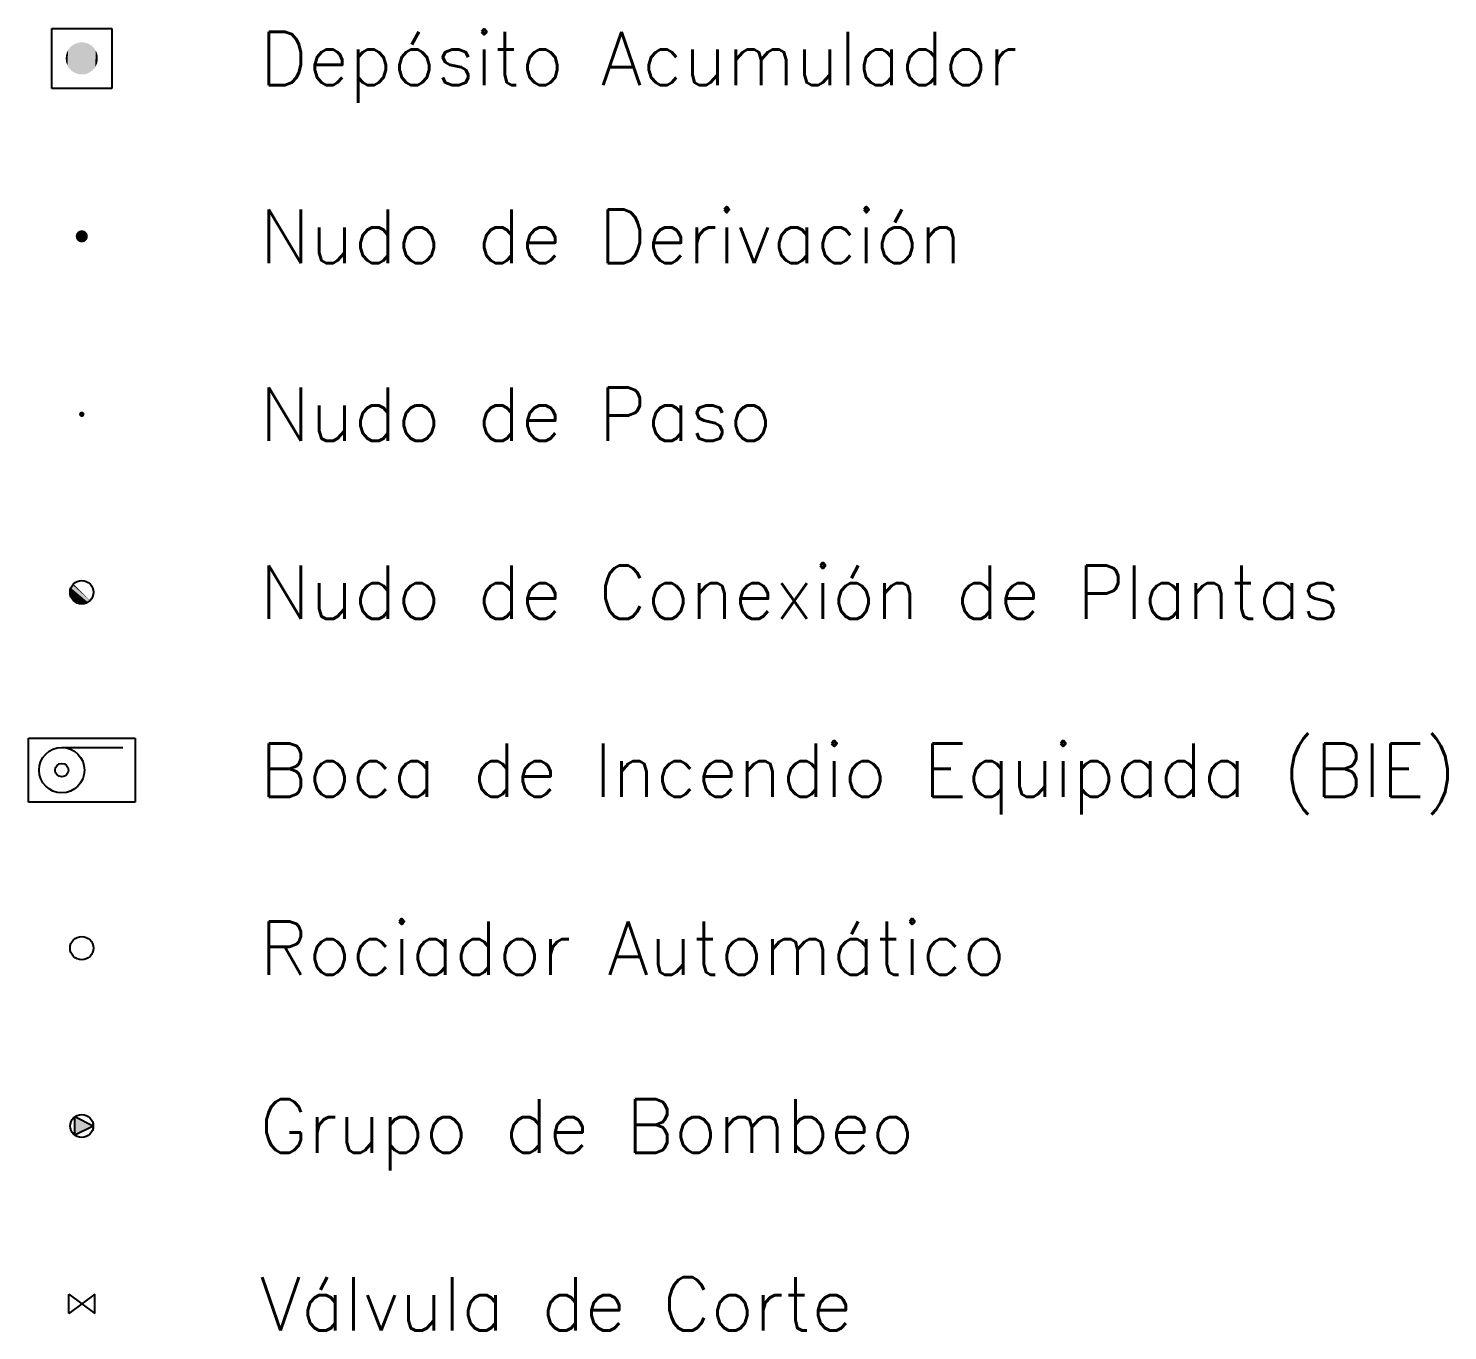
# Model space of a CAD drawing. Extents: x -4.3 to 30.7, y -1.3 to 83.8.
# Drawn here: x -4.3 to 3.67, y 76.52 to 83.84 of the extents above; entities that cross this region are included whole.
import ezdxf
from ezdxf.enums import TextEntityAlignment as Align

# ---------------------------------------------------------------- set-up
doc = ezdxf.new("R2010")
doc.units = 0
doc.header["$LTSCALE"] = 0.5
doc.layers.get('0').update_dxf_attribs({"linetype": 'CONTINUOUS'})
doc.layers.add('SIMBOLOGIA_GRAFICA', color=7, linetype='CONTINUOUS')
doc.styles.add('ROMANS', font='Romans', dxfattribs={"height": 2.5})

# ---------------------------------------------------------------- blocks, each defined once
blk = doc.blocks.new('DEPOSITO_ACUMULADOR_IPCI')
at = {"color": 0, "linetype": 'CONTINUOUS'}
for p, q in [((-1.125, 1.125), (1.125, 1.125)), ((-1.125, -1.125), (-1.125, 1.125)), ((1.125, 1.125), (1.125, -1.125)), ((1.125, -1.125), (-1.125, -1.125))]:
    blk.add_line(p, q, dxfattribs=at)
for points in [[(-0.249688, 0.545578), (-0.302908, 0.517926), (-0.294156, -0.522946), (-0.344894, -0.490966)], [(-0.193974, 0.56778), (-0.249688, 0.545578), (-0.240479, -0.5497), (-0.294156, -0.522946)], [(-0.136321, 0.584309), (-0.193974, 0.56778), (-0.1844, -0.570961), (-0.240479, -0.5497)], [(-0.077307, 0.594999), (-0.136321, 0.584309), (-0.126477, -0.586518), (-0.1844, -0.570961)], [(-0.01752, 0.599744), (-0.077307, 0.594999), (-0.067291, -0.596215), (-0.126477, -0.586518)], [(0.042442, 0.598497), (-0.01752, 0.599744), (-0.007433, -0.599954), (-0.067291, -0.596215)], [(0.10198, 0.59127), (0.042442, 0.598497), (0.052499, -0.597699), (-0.007433, -0.599954)], [(0.160499, 0.578135), (0.10198, 0.59127), (0.111907, -0.589472), (0.052499, -0.597699)], [(0.217415, 0.559223), (0.160499, 0.578135), (0.170197, -0.575355), (0.111907, -0.589472)], [(0.272158, 0.534724), (0.217415, 0.559223), (0.226787, -0.555489), (0.170197, -0.575355)], [(0.324181, 0.504883), (0.272158, 0.534724), (0.28111, -0.530073), (0.226787, -0.555489)], [(-0.593996, 0.084672), (-0.599481, 0.024948), (-0.598977, -0.035025), (-0.599481, 0.024948)], [(-0.582575, 0.14355), (-0.593996, 0.084672), (-0.592488, -0.094647), (-0.598977, -0.035025)], [(-0.565333, 0.200993), (-0.582575, 0.14355), (-0.580079, -0.153325), (-0.592488, -0.094647)], [(-0.542443, 0.256428), (-0.565333, 0.200993), (-0.561874, -0.21047), (-0.580079, -0.153325)], [(-0.514133, 0.309301), (-0.542443, 0.256428), (-0.538055, -0.265512), (-0.561874, -0.21047)], [(-0.480686, 0.359083), (-0.514133, 0.309301), (-0.50886, -0.317902), (-0.538055, -0.265512)], [(-0.442436, 0.405278), (-0.480686, 0.359083), (-0.474581, -0.367115), (-0.50886, -0.317902)], [(-0.399766, 0.447423), (-0.442436, 0.405278), (-0.435559, -0.41266), (-0.474581, -0.367115)], [(-0.353101, 0.485098), (-0.399766, 0.447423), (-0.392186, -0.454082), (-0.435559, -0.41266)], [(-0.302908, 0.517926), (-0.353101, 0.485098), (-0.344894, -0.490966), (-0.392186, -0.454082)], [(0.372966, 0.469996), (0.324181, 0.504883), (0.332625, -0.49936), (0.28111, -0.530073)], [(0.418024, 0.430414), (0.372966, 0.469996), (0.380816, -0.463659), (0.332625, -0.49936)], [(0.458905, 0.386531), (0.418024, 0.430414), (0.425202, -0.423324), (0.380816, -0.463659)], [(0.495201, 0.338786), (0.458905, 0.386531), (0.46534, -0.37876), (0.425202, -0.423324)], [(0.52655, 0.287655), (0.495201, 0.338786), (0.500828, -0.330411), (0.46534, -0.37876)], [(0.552637, 0.233651), (0.52655, 0.287655), (0.531312, -0.278761), (0.500828, -0.330411)], [(0.573202, 0.177312), (0.552637, 0.233651), (0.556487, -0.224326), (0.531312, -0.278761)], [(0.58804, 0.119202), (0.573202, 0.177312), (0.576102, -0.167649), (0.556487, -0.224326)], [(0.597003, 0.0599), (0.58804, 0.119202), (0.589961, -0.109297), (0.576102, -0.167649)], [(0.6, 0), (0.597003, 0.0599), (0.597925, -0.049854), (0.589961, -0.109297)]]:
    blk.add_solid(points, dxfattribs=at)
blk = doc.blocks.new('NUDO_DERIVACION_IPCI')
at = {"color": 0, "linetype": 'CONTINUOUS'}
for points in [[(-0.742494, 0.10584), (-0.749351, 0.031185), (-0.748721, -0.043781), (-0.749351, 0.031185)], [(-0.728219, 0.179437), (-0.742494, 0.10584), (-0.74061, -0.118309), (-0.748721, -0.043781)], [(-0.706667, 0.251241), (-0.728219, 0.179437), (-0.725099, -0.191656), (-0.74061, -0.118309)], [(-0.678054, 0.320535), (-0.706667, 0.251241), (-0.702343, -0.263087), (-0.725099, -0.191656)], [(-0.642667, 0.386626), (-0.678054, 0.320535), (-0.672569, -0.33189), (-0.702343, -0.263087)], [(-0.600858, 0.448854), (-0.642667, 0.386626), (-0.636075, -0.397377), (-0.672569, -0.33189)], [(-0.553045, 0.506597), (-0.600858, 0.448854), (-0.593226, -0.458893), (-0.636075, -0.397377)], [(-0.499707, 0.559279), (-0.553045, 0.506597), (-0.544449, -0.515825), (-0.593226, -0.458893)], [(-0.441376, 0.606372), (-0.499707, 0.559279), (-0.490233, -0.567602), (-0.544449, -0.515825)], [(-0.378635, 0.647407), (-0.441376, 0.606372), (-0.431118, -0.613708), (-0.490233, -0.567602)], [(-0.31211, 0.681973), (-0.378635, 0.647407), (-0.367696, -0.653682), (-0.431118, -0.613708)], [(-0.242467, 0.709725), (-0.31211, 0.681973), (-0.300599, -0.687124), (-0.367696, -0.653682)], [(-0.170402, 0.730386), (-0.242467, 0.709725), (-0.2305, -0.713702), (-0.300599, -0.687124)], [(-0.096633, 0.743749), (-0.170402, 0.730386), (-0.158097, -0.733148), (-0.2305, -0.713702)], [(-0.0219, 0.74968), (-0.096633, 0.743749), (-0.084114, -0.745268), (-0.158097, -0.733148)], [(0.053053, 0.748121), (-0.0219, 0.74968), (-0.009291, -0.749942), (-0.084114, -0.745268)], [(0.127475, 0.739087), (0.053053, 0.748121), (0.065624, -0.747123), (-0.009291, -0.749942)], [(0.200624, 0.722669), (0.127475, 0.739087), (0.139884, -0.736839), (0.065624, -0.747123)], [(0.271768, 0.699029), (0.200624, 0.722669), (0.212747, -0.719193), (0.139884, -0.736839)], [(0.340197, 0.668406), (0.271768, 0.699029), (0.283483, -0.694361), (0.212747, -0.719193)], [(0.405227, 0.631103), (0.340197, 0.668406), (0.351388, -0.662591), (0.283483, -0.694361)], [(0.466207, 0.587495), (0.405227, 0.631103), (0.415781, -0.624201), (0.351388, -0.662591)], [(0.52253, 0.538017), (0.466207, 0.587495), (0.47602, -0.579573), (0.415781, -0.624201)], [(0.573632, 0.483163), (0.52253, 0.538017), (0.531502, -0.529155), (0.47602, -0.579573)], [(0.619002, 0.423482), (0.573632, 0.483163), (0.581674, -0.47345), (0.531502, -0.529155)], [(0.658187, 0.359569), (0.619002, 0.423482), (0.626035, -0.413014), (0.581674, -0.47345)], [(0.690796, 0.292064), (0.658187, 0.359569), (0.66414, -0.348452), (0.626035, -0.413014)], [(0.716502, 0.22164), (0.690796, 0.292064), (0.695609, -0.280407), (0.66414, -0.348452)], [(0.73505, 0.149002), (0.716502, 0.22164), (0.720128, -0.209562), (0.695609, -0.280407)], [(0.746253, 0.074875), (0.73505, 0.149002), (0.737451, -0.136622), (0.720128, -0.209562)], [(0.75, 0), (0.746253, 0.074875), (0.747407, -0.062317), (0.737451, -0.136622)]]:
    blk.add_solid(points, dxfattribs=at)
blk = doc.blocks.new('NUDO_PASO_IPCI')
at = {"color": 0, "linetype": 'CONTINUOUS'}
for points in [[(-0.742494, 0.10584), (-0.749351, 0.031185), (-0.748721, -0.043781), (-0.749351, 0.031185)], [(-0.728219, 0.179437), (-0.742494, 0.10584), (-0.74061, -0.118309), (-0.748721, -0.043781)], [(-0.706667, 0.251241), (-0.728219, 0.179437), (-0.725099, -0.191656), (-0.74061, -0.118309)], [(-0.678054, 0.320535), (-0.706667, 0.251241), (-0.702343, -0.263087), (-0.725099, -0.191656)], [(-0.642667, 0.386626), (-0.678054, 0.320535), (-0.672569, -0.33189), (-0.702343, -0.263087)], [(-0.600858, 0.448854), (-0.642667, 0.386626), (-0.636075, -0.397377), (-0.672569, -0.33189)], [(-0.553045, 0.506597), (-0.600858, 0.448854), (-0.593226, -0.458893), (-0.636075, -0.397377)], [(-0.499707, 0.559279), (-0.553045, 0.506597), (-0.544449, -0.515825), (-0.593226, -0.458893)], [(-0.441376, 0.606372), (-0.499707, 0.559279), (-0.490233, -0.567602), (-0.544449, -0.515825)], [(-0.378635, 0.647407), (-0.441376, 0.606372), (-0.431118, -0.613708), (-0.490233, -0.567602)], [(-0.31211, 0.681973), (-0.378635, 0.647407), (-0.367696, -0.653682), (-0.431118, -0.613708)], [(-0.242467, 0.709725), (-0.31211, 0.681973), (-0.300599, -0.687124), (-0.367696, -0.653682)], [(-0.170402, 0.730386), (-0.242467, 0.709725), (-0.2305, -0.713702), (-0.300599, -0.687124)], [(-0.096633, 0.743749), (-0.170402, 0.730386), (-0.158097, -0.733148), (-0.2305, -0.713702)], [(-0.0219, 0.74968), (-0.096633, 0.743749), (-0.084114, -0.745268), (-0.158097, -0.733148)], [(0.053053, 0.748121), (-0.0219, 0.74968), (-0.009291, -0.749942), (-0.084114, -0.745268)], [(0.127475, 0.739087), (0.053053, 0.748121), (0.065624, -0.747123), (-0.009291, -0.749942)], [(0.200624, 0.722669), (0.127475, 0.739087), (0.139884, -0.736839), (0.065624, -0.747123)], [(0.271768, 0.699029), (0.200624, 0.722669), (0.212747, -0.719193), (0.139884, -0.736839)], [(0.340197, 0.668406), (0.271768, 0.699029), (0.283483, -0.694361), (0.212747, -0.719193)], [(0.405227, 0.631103), (0.340197, 0.668406), (0.351388, -0.662591), (0.283483, -0.694361)], [(0.466207, 0.587495), (0.405227, 0.631103), (0.415781, -0.624201), (0.351388, -0.662591)], [(0.52253, 0.538017), (0.466207, 0.587495), (0.47602, -0.579573), (0.415781, -0.624201)], [(0.573632, 0.483163), (0.52253, 0.538017), (0.531502, -0.529155), (0.47602, -0.579573)], [(0.619002, 0.423482), (0.573632, 0.483163), (0.581674, -0.47345), (0.531502, -0.529155)], [(0.658187, 0.359569), (0.619002, 0.423482), (0.626035, -0.413014), (0.581674, -0.47345)], [(0.690796, 0.292064), (0.658187, 0.359569), (0.66414, -0.348452), (0.626035, -0.413014)], [(0.716502, 0.22164), (0.690796, 0.292064), (0.695609, -0.280407), (0.66414, -0.348452)], [(0.73505, 0.149002), (0.716502, 0.22164), (0.720128, -0.209562), (0.695609, -0.280407)], [(0.746253, 0.074875), (0.73505, 0.149002), (0.737451, -0.136622), (0.720128, -0.209562)], [(0.75, 0), (0.746253, 0.074875), (0.747407, -0.062317), (0.737451, -0.136622)]]:
    blk.add_solid(points, dxfattribs=at)
blk = doc.blocks.new('CONEXION_PLANTAS_IPCI')
at = {"color": 0, "linetype": 'CONTINUOUS'}
blk.add_circle((-0.004736, -0.005671), 1.5, dxfattribs=at)
for points in [[(-1.499779, 0.11617), (-1.504474, -0.033694), (0.363297, -1.459821), (0.216286, -1.489298)], [(-1.480147, 0.264817), (-1.499779, 0.11617), (0.506632, -1.415814), (0.363297, -1.459821)], [(-1.445772, 0.410761), (-1.480147, 0.264817), (0.644856, -1.357718), (0.506632, -1.415814)], [(-1.396999, 0.552544), (-1.445772, 0.410761), (0.77659, -1.286112), (0.644856, -1.357718)], [(-1.334315, 0.688749), (-1.396999, 0.552544), (0.900518, -1.201713), (0.77659, -1.286112)], [(-1.258346, 0.818016), (-1.334315, 0.688749), (1.0154, -1.105363), (0.900518, -1.201713)], [(-1.169852, 0.939054), (-1.258346, 0.818016), (1.047775, -1.074419), (1.0154, -1.105363)], [(-1.069716, 1.050651), (-1.169852, 0.939054), (-0.004736, -0.005671), (1.047775, -1.074419)], [(-1.504474, -0.033694), (-1.494184, -0.183278), (0.216286, -1.489298), (0.067066, -1.503952)], [(-1.494184, -0.183278), (-1.469012, -0.331087), (0.067066, -1.503952), (-0.082871, -1.503635)], [(-1.469012, -0.331087), (-1.429209, -0.475645), (-0.082871, -1.503635), (-0.232027, -1.488351)], [(-1.429209, -0.475645), (-1.375174, -0.615507), (-0.232027, -1.488351), (-0.378913, -1.458252)], [(-1.375174, -0.615507), (-1.307445, -0.749276), (-0.378913, -1.458252), (-0.52206, -1.41364)], [(-1.307445, -0.749276), (-1.226701, -0.875615), (-0.52206, -1.41364), (-0.660037, -1.35496)], [(-1.226701, -0.875615), (-1.133746, -0.993262), (-0.660037, -1.35496), (-0.791468, -1.282798)], [(-1.133746, -0.993262), (-1.029511, -1.101041), (-0.791468, -1.282798), (-0.915037, -1.197876)]]:
    blk.add_solid(points, dxfattribs=at)
blk = doc.blocks.new('BOCA_INCENDIOS_IPCI')
at = {"color": 0, "linetype": 'CONTINUOUS'}
for p, q in [((-2, 1.2), (2, 1.2)), ((-2, -1.2), (-2, 1.2)), ((2, 1.2), (2, -1.2)), ((-0.75, 0.85), (1.535532, 0.85)), ((2, -1.2), (-2, -1.2))]:
    blk.add_line(p, q, dxfattribs=at)
for radius in [0.85, 0.25]:
    blk.add_circle((-0.75, 0), radius, dxfattribs=at)
blk = doc.blocks.new('ROCIADOR_AUTOMATICO_IPCI')
at = {"color": 0, "linetype": 'CONTINUOUS'}
blk.add_circle((-0.004736, -0.005671), 1.5, dxfattribs=at)
blk = doc.blocks.new('BOMBA_MARCHA_IPCI')
at = {"color": 0, "linetype": 'CONTINUOUS'}
for p, q in [((-0.055041, -0.073935), (-0.055041, 0.073935)), ((0.092173, 0), (-0.055041, 0.073935)), ((0.092173, 0), (-0.055041, -0.073935))]:
    blk.add_line(p, q, dxfattribs=at)
blk.add_circle((0, 0), 0.092173, dxfattribs=at)
blk.add_solid([(-0.055041, -0.073935), (-0.055041, 0.073935), (0.092173, 0), (-0.055041, 0.073935)], dxfattribs=at)
blk = doc.blocks.new('LLAVE_PASO_IPCI')
at = {"color": 0, "linetype": 'CONTINUOUS'}
for p, q in [((-0.056294, -0.042034), (-0.056294, 0.042034)), ((-0.056294, 0.042034), (0, 0)), ((0, 0), (-0.056294, -0.042034)), ((0.056294, 0.042034), (0, 0)), ((0, 0), (0.056294, -0.042034)), ((0.056294, -0.042034), (0.056294, 0.042034))]:
    blk.add_line(p, q, dxfattribs=at)

msp = doc.modelspace()

# ---------------------------------------------------------------- block references
at = {"layer": 'SIMBOLOGIA_GRAFICA', "color": 7, "linetype": 'CONTINUOUS'}
for name, p, xscale, yscale in [('DEPOSITO_ACUMULADOR_IPCI', (-4, 83.670599), 0.15, 0.15), ('NUDO_DERIVACION_IPCI', (-4, 82.670599), 0.045, 0.045), ('NUDO_PASO_IPCI', (-4, 81.670599), 0.02, 0.02), ('CONEXION_PLANTAS_IPCI', (-4, 80.670599), 0.044, 0.044), ('BOCA_INCENDIOS_IPCI', (-4, 79.670599), 0.15, 0.15), ('ROCIADOR_AUTOMATICO_IPCI', (-4, 78.670599), 0.04375, 0.04375), ('BOMBA_MARCHA_IPCI', (-4, 77.670599), 0.7, 0.7), ('LLAVE_PASO_IPCI', (-4, 76.670599), 1.296, 1.296)]:
    msp.add_blockref(name, p, dxfattribs=dict(at, xscale=xscale, yscale=yscale))

# ---------------------------------------------------------------- texts
at = {"layer": 'SIMBOLOGIA_GRAFICA', "color": 7, "linetype": 'CONTINUOUS', "style": 'ROMANS'}
for s, p in [('Depósito Acumulador', (-3, 83.670599)), ('Nudo de Derivación', (-3, 82.670599)), ('Nudo de Paso', (-3, 81.670599)), ('Nudo de Conexión de Plantas', (-3, 80.670599)), ('Boca de Incendio Equipada (BIE)', (-3, 79.670599)), ('Rociador Automático', (-3, 78.670599)), ('Grupo de Bombeo', (-3, 77.670599)), ('Válvula de Corte', (-3, 76.670599))]:
    msp.add_text(s, height=0.3, dxfattribs=at).set_placement(p, align=Align.MIDDLE_LEFT)

doc.saveas('drawing.dxf')
